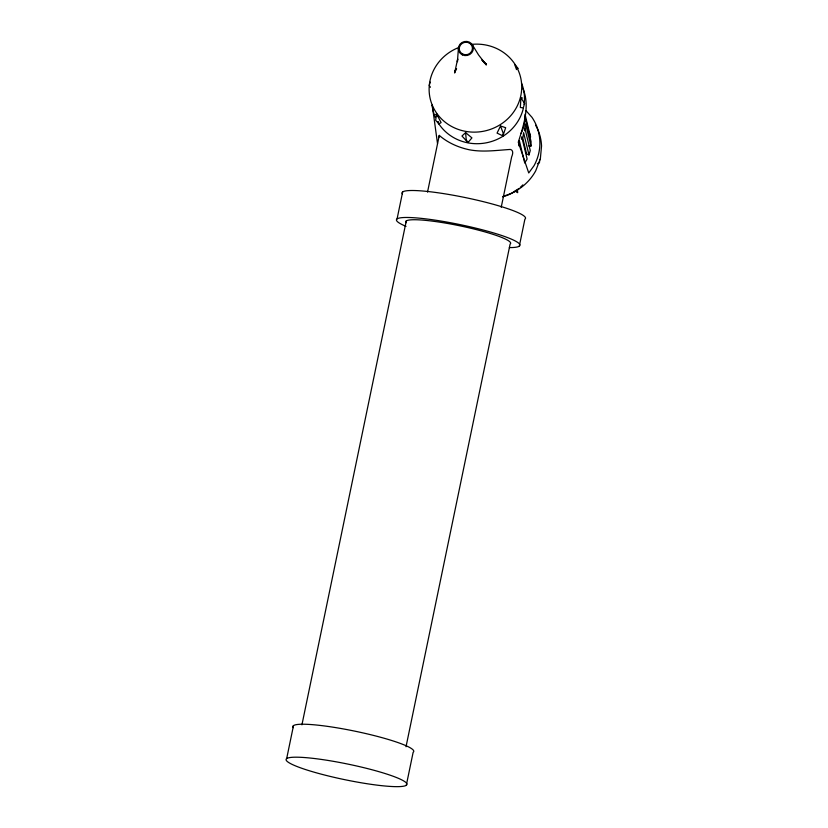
<?xml version="1.0" encoding="UTF-8"?>
<svg xmlns="http://www.w3.org/2000/svg" width="828" height="828" viewBox="0 0 828 828"><rect width="100%" height="100%" fill="white"/><g stroke="black" fill="none" stroke-linecap="round" stroke-linejoin="round"><path stroke-width="1.24" d="M528.419 145.78L530.965 146.08L531.069 141.588L525.697 119.335L525.376 121.654M520.915 97.932L520.346 107.516L523.306 107.847L524.621 103.355L520.915 97.932L522.571 98.004M502.917 135.885L503.103 132.966L500.526 125.98L505.67 127.698L502.917 135.885L497.059 133.111L500.526 125.98M539.711 159.369L539.452 162.733L537.351 163.706M458.37 48.976L457.418 61.717L457.687 58.881L454.624 72.999L456.28 68.683L454.707 71.394L456.611 68.765M518.928 145.925L519.373 140.76L524.735 163.012L527.125 159.069L521.754 136.827L521.454 139.114M439.026 137.2L439.275 135.388L441.407 137.179C449.625 143.565 459.229 147.653 469.466 149.806C483.107 152.373 496.79 150.282 510.338 149.444A24.964 8.094 -42.3 0 1 511.652 156.896L501.209 207.29M524.517 130.814L525.407 125.09M397.078 218.882L402.667 191.91M286.674 758.562L293.495 725.607M301.93 724.831L406.279 220.931M427.527 192.106L439.275 135.388M406.02 746.742L510.11 244.105A53.561 6.903 11.7 0 0 458.95 225.63A53.561 6.903 11.7 0 0 406.082 222.732M406.31 785.265A61.717 7.949 11.7 0 0 324.162 759.835A61.717 7.949 11.7 0 0 308.999 770.651A61.717 7.949 11.7 0 0 406.31 785.265L413.141 752.3A61.717 7.949 11.7 0 0 354.187 731.02A61.717 7.949 11.7 0 0 293.267 727.677M519.311 246.164L524.89 219.192A63.052 8.125 11.7 0 0 464.674 197.447A63.052 8.125 11.7 0 0 402.429 194.031M430.208 82.075L429.214 85.439L430.456 87.25M528.978 154.898L523.606 132.646L522.841 138.359L526.608 153.998L528.978 154.898L530.262 150.541L524.9 128.288M467.996 142.53L471.929 137.893L465.605 132.625L461.972 136.02L467.996 142.53L466.247 139.973L465.605 132.625M513.401 191.982L519.021 188.463M437.215 116.458L436.615 113.974L435.642 120.298L439.006 123.889L441.107 122.596L436.615 113.974L435.642 114.554M516.02 191.754L517.686 192.676L517.438 189.995M484.37 62.938L486.481 64.294L481.937 60.071L486.367 64.967L478.532 54.907L472.177 44.536M518.204 68.507L514.84 64.915L516.517 69.583M526.008 110.683L531.969 117.317A51.098 48.241 -13.6 0 1 534.091 165.61L528.74 172.969L518.276 142.209C523.648 125.297 530.334 105.518 522.789 88.399M438.167 121.55L439.006 123.889M529.485 132.791L530.572 137.137L525.014 114.254M525.594 123.838L530.965 146.08M432.278 105.239L437.515 143.606M406.041 226.354A63.052 8.125 11.7 0 1 418.285 218.074A63.052 8.125 11.7 0 1 499.45 234.748A63.052 8.125 11.7 0 1 509.365 247.582M503.176 196.215A51.605 48.738 -13.6 0 0 535.737 170.775L540.363 158.686L541.553 145.945A51.605 48.738 -13.6 0 0 535.623 125.256M522.83 184.892A41.286 38.988 -13.6 0 1 520.294 187.356M514.581 191.641A41.286 38.988 -13.6 0 1 502.544 196.847M521.516 83.079A46.451 43.863 -13.6 0 1 524.103 104.4M523.389 108.189A46.451 43.863 -13.6 0 1 484.825 143.078A46.451 43.863 -13.6 0 1 437.722 122.078M435.373 117.504A46.451 43.863 -13.6 0 1 432.112 105.218M524.9 116.034A37.415 35.335 -13.6 0 1 520.967 133.525M471.08 44.443A46.451 43.863 -13.6 0 1 519.032 101.834A46.451 43.863 -13.6 0 1 442.876 120.246A46.451 43.863 -13.6 0 1 459.292 47.3M462.386 54.886A7.504 7.09 -13.6 0 0 473.337 48.014A7.504 7.09 -13.6 0 0 461.848 42.59A7.504 7.09 -13.6 0 0 462.386 54.886M462.78 54.151A6.655 6.282 -13.6 0 0 472.477 48.065A6.655 6.282 -13.6 0 0 462.303 43.263A6.655 6.282 -13.6 0 0 462.78 54.151"/></g></svg>
